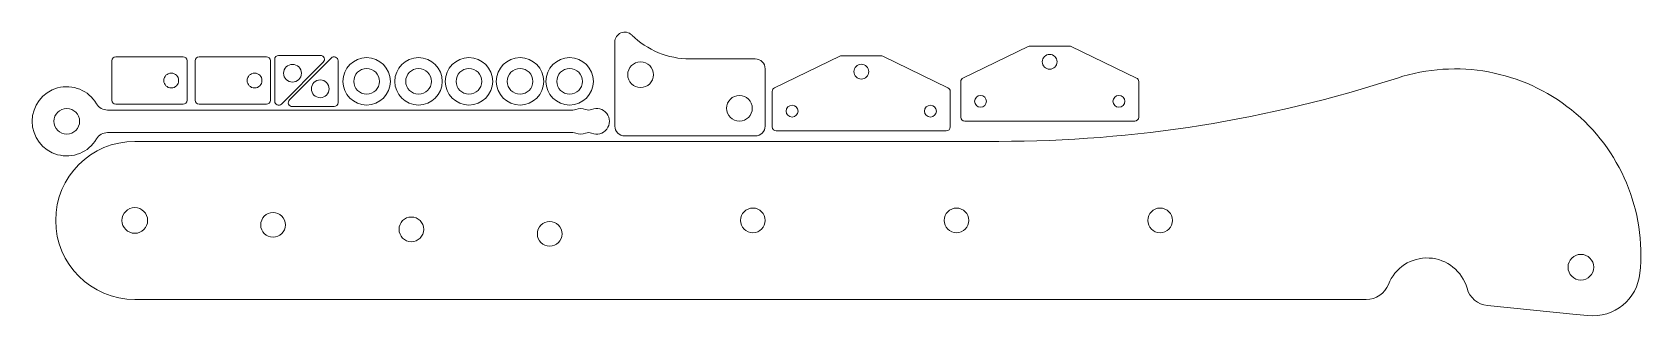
# Model space of a CAD drawing. Header units: millimetres. Extents: x -1 to 813, y -2 to 141.
import ezdxf

# ---------------------------------------------------------------- set-up
doc = ezdxf.new("R2010")
doc.units = ezdxf.units.MM
doc.layers.add('SKETCH', color=7, linetype='Continuous')

msp = doc.modelspace()

# ---------------------------------------------------------------- linework, layer by layer
at = {"layer": 'SKETCH', "lineweight": 20}
for p, q in [((294.06, 136.17), (294.06, 93.63)), ((470.15, 117.95), (503.15, 133.95)), ((504.02, 134.15), (524.02, 134.15)), ((524.9, 133.95), (557.9, 117.95)), ((39.62, 126.69), (39.62, 106.69)), ((75.62, 128.69), (41.62, 128.69)), ((77.62, 126.69), (77.62, 106.69)), ((81.77, 126.69), (81.77, 106.69)), ((117.77, 128.69), (83.77, 128.69)), ((119.77, 126.69), (119.77, 106.69)), ((121.97, 127.37), (121.97, 106.2)), ((145.14, 129.37), (123.97, 129.37)), ((125.39, 104.78), (146.56, 125.96)), ((150.61, 128.08), (129.44, 106.91)), ((154.02, 105.49), (154.02, 126.66)), ((332.06, 127.63), (365.06, 127.63)), ((370.06, 122.63), (370.06, 93.63)), ((374.82, 112.99), (407.82, 128.99)), ((408.69, 129.19), (428.69, 129.19)), ((429.56, 128.99), (462.56, 112.99)), ((469.02, 98.15), (469.02, 116.15)), ((559.02, 98.15), (559.02, 116.15)), ((373.69, 93.19), (373.69, 111.19)), ((463.69, 93.19), (463.69, 111.19)), ((272.79, 101.73), (37.46, 101.73)), ((41.62, 104.69), (75.62, 104.69)), ((83.77, 104.69), (117.77, 104.69)), ((130.85, 103.49), (152.02, 103.49)), ((272.79, 90.32), (37.46, 90.32)), ((375.69, 91.19), (461.69, 91.19)), ((471.02, 96.15), (557.02, 96.15)), ((488.25, 85.87), (51.19, 85.87)), ((299.06, 88.63), (365.06, 88.63)), ((51.19, 5.88), (674.16, 5.87)), ((780.31, -1.71), (735.48, 2.8)), ((780.31, -1.71), (786.28, -2.31))]:
    msp.add_line(p, q, dxfattribs=at)
for centre, radius in [((130.97, 120.37), 4.5), ((168.48, 116.27), 12), ((168.48, 116.27), 6.5), ((194.74, 116.27), 12), ((194.74, 116.27), 6.5), ((220.25, 116.27), 12), ((220.25, 116.27), 6.5), ((246.08, 116.27), 12), ((246.08, 116.27), 6.5), ((271.16, 116.27), 12), ((271.16, 116.27), 6.5), ((307.06, 119.63), 6.5), ((418.69, 121.19), 3.75), ((514.02, 126.15), 3.75), ((69.62, 116.69), 3.75), ((111.77, 116.69), 3.75), ((145.02, 112.49), 4.5), ((357.06, 102.63), 6.5), ((479.02, 106.15), 3), ((549.02, 106.15), 3), ((16.79, 96.03), 6.5), ((383.69, 101.19), 3), ((453.69, 101.19), 3), ((51.19, 45.87), 6.5), ((121.15, 43.61), 6.25), ((363.86, 45.87), 6.25), ((466.86, 45.87), 6.25), ((569.86, 45.87), 6.25), ((191.12, 41.34), 6.25), ((261.08, 39.07), 6.25), ((782.71, 22.17), 6.5)]:
    msp.add_circle(centre, radius, dxfattribs=at)
for centre, radius, start, end in [((299.06, 136.17), 5, 45.402, 180), ((332.06, 169.63), 42, 225.402, 270), ((504.02, 132.15), 2, 90, 115.866), ((524.02, 132.15), 2, 64.1336, 90), ((41.62, 126.69), 2, 90, 180), ((75.62, 126.69), 2, 0, 90), ((83.77, 126.69), 2, 90, 180), ((117.77, 126.69), 2, 0, 90), ((123.97, 127.37), 2, 90, 180), ((145.14, 127.37), 2, 315, 90), ((152.02, 126.66), 2, 0, 135), ((365.06, 122.63), 5, 0, 90), ((408.69, 127.19), 2, 90, 115.866), ((428.69, 127.19), 2, 64.1336, 90), ((719.03, 28.57), 94, 354.25431, 108.07131), ((471.02, 116.15), 2, 115.866, 180), ((488.25, 735.88), 650, 270.00001, 288.07091), ((557.02, 116.15), 2, 0, 64.1336), ((16.79, 96.03), 17.5, 30.5757, 329.4243), ((41.62, 106.69), 2, 180, 270), ((75.62, 106.69), 2, 270, 0), ((83.77, 106.69), 2, 180, 270), ((117.77, 106.69), 2, 270, 0), ((123.97, 106.2), 2, 180, 315), ((130.85, 105.49), 2, 135, 270), ((375.69, 111.19), 2, 115.866, 180), ((461.69, 111.19), 2, 0, 64.1336), ((37.46, 108.23), 6.5, 210.576, 270), ((152.02, 105.49), 2, 270, 0), ((272.79, 105.73), 4, 270, 292.3926), ((276.79, 96.03), 6.5, 67.6073, 112.393), ((280.79, 105.73), 4, 247.607, 292.3927), ((284.79, 96.03), 6.5, 247.607, 112.393), ((471.02, 98.15), 2, 180, 270), ((557.02, 98.15), 2, 270, 0), ((37.46, 83.82), 6.5, 90, 149.424), ((272.79, 86.32), 4, 67.6074, 90), ((276.79, 96.03), 6.5, 247.607, 292.3927), ((280.79, 86.32), 4, 67.6073, 112.393), ((299.06, 93.63), 5, 180, 270), ((365.06, 93.63), 5, 270, 0), ((375.69, 93.19), 2, 180, 270), ((461.69, 93.19), 2, 270, 0), ((51.19, 45.87), 40, 90.00001, 270.00001), ((704.9, 5.87), 21, 15.57801, 158.67631), ((788.68, 21.57), 24, 264.25431, 354.25431), ((674.16, 17.87), 12, 270.00001, 338.67631), ((736.68, 14.74), 12, 195.57831, 264.25431)]:
    msp.add_arc(centre, radius, start, end, dxfattribs=at)

doc.saveas('drawing.dxf')
